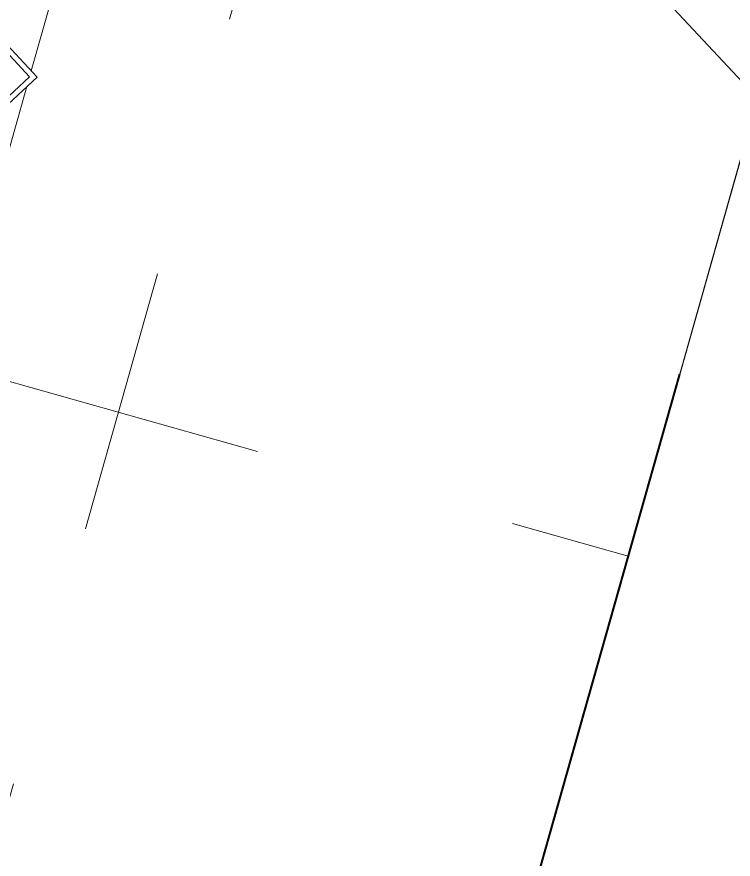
# Model space of a CAD drawing. Header units: millimetres. Extents: x -71377 to 516042, y -145869 to 441446.
# Drawn here: x 266415 to 270470, y 69439 to 74208 of the extents above; entities that cross this region are included whole.
import ezdxf

# ---------------------------------------------------------------- set-up
doc = ezdxf.new("R2010")
doc.units = ezdxf.units.MM
doc.header["$LTSCALE"] = 1000
doc.linetypes.add('_2점쇄선_M_', pattern=[10, 4, -2, 0, -2, 0, -2])
doc.linetypes.add('_점선_M_', pattern=[3, 1.5, -1.5])
doc.layers.get('Defpoints').update_dxf_attribs({"color": 171, "lineweight": 5})
for name, color, linetype, lineweight in [('06', 6, 'Continuous', 5), ('09_HID', 9, '_점선_M_', 5), ('251024_도로_dwg', 8, 'Continuous', 5), ('A-bord', 1, '_2점쇄선_M_', 40), ('A_fnsh-4', 4, 'Continuous', 5), ('AA_dash_M_', 7, '_점선_M_', 5), ('개선안도 base 2022 09$0$00_계획선', 7, 'Continuous', 5), ('조경라인_dwg', 8, 'Continuous', 5)]:
    doc.layers.add(name, color=color, linetype=linetype, lineweight=lineweight)

# ---------------------------------------------------------------- blocks, each defined once
blk = doc.blocks.new('251024_도로_dwg-3827738-지반층 배치도')
at = {"layer": '개선안도 base 2022 09$0$00_계획선'}
blk.add_line((-1028221.6, 47204.8), (-922668.1, 111185.9), dxfattribs=at)
blk = doc.blocks.new('조경라인_dwg-6847807-지반층 배치도')
at = {"layer": '06'}
for p, q in [((266496.6, 73902.9), (266959.2, 75540.2)), ((265695.8, 71069), (266471.2, 73813.2))]:
    blk.add_line(p, q, dxfattribs=at)
at = {"layer": '09_HID'}
blk.add_line((270608.6, 73745.4), (266266.3, 78401.9), dxfattribs=at)
at = {"layer": 'Defpoints', "flags": 128}
blk.add_lwpolyline([(254914.5, 44206.5), (263641.8, 49088.5), (315959.9, 234249.6), (311077.9, 242976.9), (266570.8, 255552.6), (262244.6, 255476), (253513.4, 257943), (250223.3, 260015.4), (73152.3, 95564.2)], close=True, dxfattribs=at)
blk = doc.blocks.new('Family - ___-2020727-지반층 배치도')
at = {"layer": 'A-bord'}
blk.add_line((148320, 160060.2), (-16222.5, 60322.8), dxfattribs=at)
blk = doc.blocks.new('Family - ___-3020971-지반층 배치도')
at = {"layer": 'A-bord'}
blk.add_line((148320, 160060.2), (-16222.5, 60322.8), dxfattribs=at)

msp = doc.modelspace()

# ---------------------------------------------------------------- linework, layer by layer
at = {"layer": 'A_fnsh-4'}
for p, q in [((266529.5, 73867.6), (260538.1, 80292.5)), ((266487.1, 73869), (260536.6, 80250.1)), ((265973.6, 73349.2), (266529.5, 73867.6)), ((265975.1, 73391.6), (266487.1, 73869))]:
    msp.add_line(p, q, dxfattribs=at)
at = {"layer": 'AA_dash_M_'}
for p, q in [((261092.7, 51100.1), (312735, 233869.5)), ((98889.1, 119466.8), (269876.4, 71153.6))]:
    msp.add_line(p, q, dxfattribs=at)

# ---------------------------------------------------------------- block references
at = {"layer": '251024_도로_dwg', "rotation": 223.0000012484763}
msp.add_blockref('251024_도로_dwg-3827738-지반층 배치도', (-486983.6, -498853.4), dxfattribs=at)
at = {"layer": 'A-bord', "rotation": 223.0000012484763}
for name in ['Family - ___-2020727-지반층 배치도', 'Family - ___-3020971-지반층 배치도']:
    msp.add_blockref(name, (262955.4, 267303.1), dxfattribs=at)
at = {"layer": '조경라인_dwg', "rotation": 8.537736462515947e-07}
msp.add_blockref('조경라인_dwg-6847807-지반층 배치도', (0, 0), dxfattribs=at)

doc.saveas('drawing.dxf')
